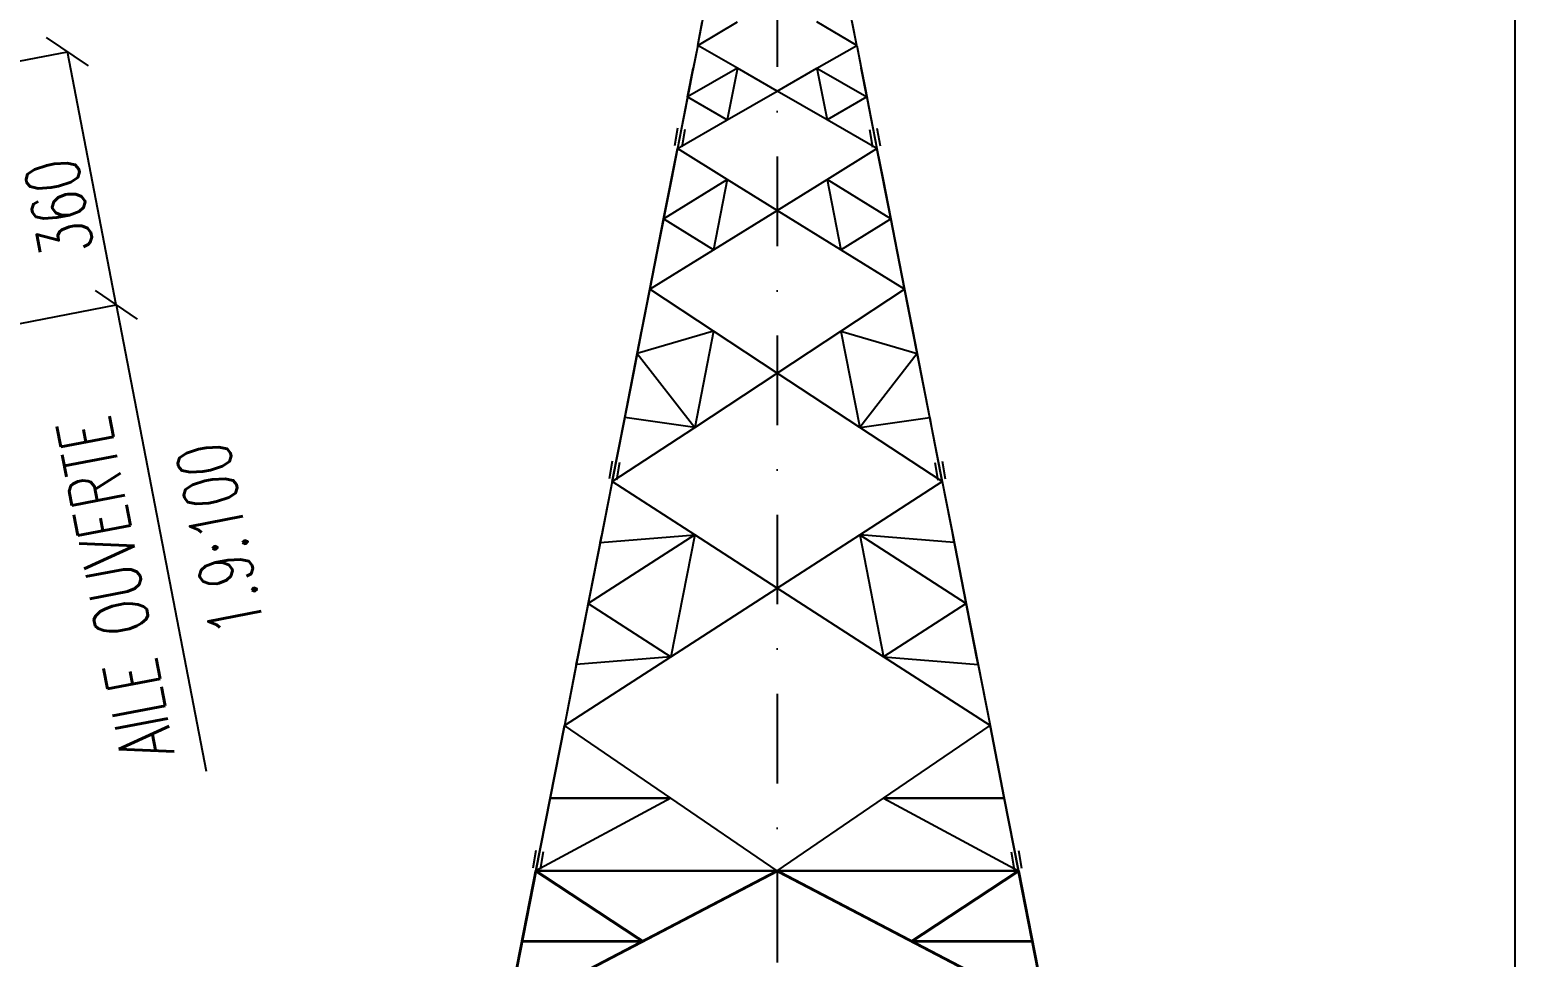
# Model space of a CAD drawing. Extents: x 550527 to 570802, y -80343 to -65993.
# Drawn here: x 568727 to 570802, y -70834 to -69539 of the extents above; entities that cross this region are included whole.
import ezdxf

# ---------------------------------------------------------------- set-up
doc = ezdxf.new("R2010")
doc.units = 0
doc.header["$LTSCALE"] = 250
doc.header["$MEASUREMENT"] = 0
doc.linetypes.add('DASHDOT', pattern=[1, 0.5, -0.25, 0, -0.25])
doc.layers.get('0').update_dxf_attribs({"linetype": 'CONTINUOUS'})
doc.layers.get('DEFPOINTS').update_dxf_attribs({"linetype": 'CONTINUOUS'})
for name, color, linetype in [('LP', 3, 'CONTINUOUS'), ('LS', 7, 'CONTINUOUS'), ('MZ', 6, 'DASHDOT')]:
    doc.layers.add(name, color=color, linetype=linetype)
doc.styles.add('RS', font='ROMANS8.shx', dxfattribs={"width": 0.7})
doc.dimstyles.new('TRATTO', dxfattribs={"dimscale": 0, "dimtxt": 75, "dimasz": 50, "dimexe": 0, "dimexo": 0, "dimgap": 10, "dimtad": 1, "dimrnd": 0.5, "dimdsep": 46, "dimtxsty": 'RS', "dimblk1": 'OBLIQUE', "dimblk2": 'OBLIQUE', "dimsah": 1, "dimcen": 0.09, "dimclrd": 2, "dimclre": 2, "dimclrt": 7, "dimadec": 0, "dimazin": 0, "dimtfac": 1, "dimtix": 1, "dimtmove": 2, "dimatfit": 3, "dimfxl": 1, "dimtolj": 1, "dimtzin": 0, "dimarcsym": 0})

# ---------------------------------------------------------------- blocks, each defined once
blk = doc.blocks.new('_OBLIQUE')
at = {"color": 0, "linetype": 'ByBlock'}
blk.add_line((-0.5, -0.5), (0.5, 0.5), dxfattribs=at)
blk = doc.blocks.new('*D202')
at = {"layer": 'DEFPOINTS', "color": 0, "transparency": 16777216}
for p in [(568780, -69569.8), (568125.9, -69695.9), (568194.1, -70049.4)]:
    blk.add_point(p, dxfattribs=at)
at = {"layer": 'LP', "color": 2, "lineweight": -2, "transparency": 16777216}
for p, q in [((568125.9, -69695.9), (568780, -69569.8)), ((568848.2, -69923.2), (568780, -69569.8)), ((568194.1, -70049.4), (568848.2, -69923.2))]:
    blk.add_line(p, q, dxfattribs=at)
at = {"layer": 'LP', "color": 2, "lineweight": -2, "transparency": 16777216, "xscale": 50, "yscale": 50, "zscale": 50}
for p, rotation in [((568780, -69569.8), 100.9154326102451), ((568848.2, -69923.2), 280.9154326102451)]:
    blk.add_blockref('_OBLIQUE', p, dxfattribs=dict(at, rotation=rotation))
at = {"layer": 'LP', "color": 7, "transparency": 16777216, "insert": (568768, -69787.1), "char_height": 75, "attachment_point": 5, "rotation": 100.9154, "style": 'RS'}
blk.add_mtext('\\A1;360', dxfattribs=at)

msp = doc.modelspace()

# ---------------------------------------------------------------- linework, layer by layer
at = {"layer": 'LP', "color": 2}
msp.add_line((568848.177, -69923.244), (568973.77, -70574.497), dxfattribs=at)
at = {"layer": 'LS', "color": 6, "ltscale": 0.01}
for p, q in [((569660.394, -69560.888), (569673.232, -69495.388)), ((569660.394, -69560.888), (569673.232, -69495.388)), ((569882.57, -69560.888), (569869.732, -69495.388)), ((569882.57, -69560.888), (569869.732, -69495.388)), ((569660.394, -69560.888), (569666.813, -69528.138)), ((569660.394, -69560.888), (569666.813, -69528.138)), ((569660.394, -69560.888), (569715.938, -69528.138)), ((569660.394, -69560.888), (569715.938, -69528.138)), ((569882.57, -69560.888), (569827.026, -69528.138)), ((569882.57, -69560.888), (569827.026, -69528.138)), ((569882.57, -69560.888), (569876.151, -69528.138)), ((569882.57, -69560.888), (569876.151, -69528.138)), ((569660.394, -69560.888), (569646.246, -69632.938)), ((569660.394, -69560.888), (569646.246, -69632.938)), ((569660.394, -69560.888), (569654.106, -69592.852)), ((569660.394, -69560.888), (569654.106, -69592.852)), ((569715.938, -69592.852), (569660.394, -69560.888)), ((569715.938, -69592.852), (569660.394, -69560.888)), ((569827.026, -69592.852), (569882.57, -69560.888)), ((569827.026, -69592.852), (569882.57, -69560.888)), ((569882.57, -69560.888), (569888.858, -69592.852)), ((569882.57, -69560.888), (569888.858, -69592.852)), ((569882.57, -69560.888), (569896.718, -69632.938)), ((569882.57, -69560.888), (569896.718, -69632.938)), ((569654.106, -69592.852), (569640.023, -69664.902)), ((569654.106, -69592.852), (569640.023, -69664.902)), ((569646.246, -69632.938), (569654.106, -69592.852)), ((569646.246, -69632.938), (569654.106, -69592.852)), ((569715.938, -69592.852), (569646.246, -69632.938)), ((569715.938, -69592.852), (569646.246, -69632.938)), ((569654.106, -69592.852), (569647.883, -69624.816)), ((569654.106, -69592.852), (569647.883, -69624.816)), ((569715.938, -69592.852), (569701.79, -69664.902)), ((569715.938, -69592.852), (569701.79, -69664.902)), ((569771.482, -69624.816), (569715.938, -69592.852)), ((569771.482, -69624.816), (569715.938, -69592.852)), ((569771.482, -69624.816), (569827.026, -69592.852)), ((569771.482, -69624.816), (569827.026, -69592.852)), ((569827.026, -69592.852), (569896.718, -69632.938)), ((569827.026, -69592.852), (569896.718, -69632.938)), ((569827.026, -69592.852), (569841.174, -69664.902)), ((569827.026, -69592.852), (569841.174, -69664.902)), ((569888.858, -69592.852), (569895.08, -69624.816)), ((569888.858, -69592.852), (569895.08, -69624.816)), ((569896.718, -69632.938), (569888.858, -69592.852)), ((569896.718, -69632.938), (569888.858, -69592.852)), ((569888.858, -69592.852), (569902.94, -69664.902)), ((569888.858, -69592.852), (569902.94, -69664.902)), ((569646.246, -69632.938), (569632.163, -69704.988)), ((569646.246, -69632.938), (569632.163, -69704.988)), ((569647.883, -69624.816), (569640.023, -69664.902)), ((569647.883, -69624.816), (569640.023, -69664.902)), ((569646.246, -69632.938), (569640.023, -69664.902)), ((569646.246, -69632.938), (569640.023, -69664.902)), ((569646.246, -69632.938), (569701.79, -69664.902)), ((569646.246, -69632.938), (569701.79, -69664.902)), ((569701.79, -69664.902), (569771.482, -69624.816)), ((569701.79, -69664.902), (569771.482, -69624.816)), ((569841.174, -69664.902), (569771.482, -69624.816)), ((569841.174, -69664.902), (569771.482, -69624.816)), ((569896.718, -69632.938), (569841.174, -69664.902)), ((569896.718, -69632.938), (569841.174, -69664.902)), ((569895.08, -69624.816), (569902.94, -69664.902)), ((569895.08, -69624.816), (569902.94, -69664.902)), ((569896.718, -69632.938), (569910.8, -69704.988)), ((569896.718, -69632.938), (569910.8, -69704.988)), ((569896.718, -69632.938), (569902.94, -69664.902)), ((569896.718, -69632.938), (569902.94, -69664.902)), ((569632.283, -69676.545), (569627.896, -69701.146)), ((569640.023, -69664.902), (569632.163, -69704.988)), ((569640.023, -69664.902), (569632.163, -69704.988)), ((569632.163, -69704.988), (569701.79, -69664.902)), ((569632.163, -69704.988), (569701.79, -69664.902)), ((569642.6, -69678.385), (569638.213, -69702.986)), ((569910.8, -69704.988), (569841.174, -69664.902)), ((569910.8, -69704.988), (569841.174, -69664.902)), ((569900.363, -69678.385), (569904.75, -69702.986)), ((569902.94, -69664.902), (569910.8, -69704.988)), ((569902.94, -69664.902), (569910.8, -69704.988)), ((569902.94, -69664.902), (569910.8, -69704.988)), ((569902.94, -69664.902), (569910.8, -69704.988)), ((569910.68, -69676.545), (569915.067, -69701.146)), ((569612.841, -69803.238), (569632.163, -69704.988)), ((569612.841, -69803.238), (569632.163, -69704.988)), ((569632.163, -69704.988), (569623.648, -69748.152)), ((569632.163, -69704.988), (569623.648, -69748.152)), ((569701.79, -69748.152), (569632.163, -69704.988)), ((569701.79, -69748.152), (569632.163, -69704.988)), ((569841.174, -69748.152), (569910.8, -69704.988)), ((569841.174, -69748.152), (569910.8, -69704.988)), ((569930.123, -69803.238), (569910.8, -69704.988)), ((569930.123, -69803.238), (569910.8, -69704.988)), ((569910.8, -69704.988), (569919.315, -69748.152)), ((569910.8, -69704.988), (569919.315, -69748.152)), ((569623.648, -69748.152), (569604.391, -69846.402)), ((569623.648, -69748.152), (569604.391, -69846.402)), ((569612.841, -69803.238), (569701.79, -69748.152)), ((569612.841, -69803.238), (569701.79, -69748.152)), ((569623.648, -69748.152), (569612.841, -69803.238)), ((569623.648, -69748.152), (569612.841, -69803.238)), ((569623.648, -69748.152), (569615.199, -69791.317)), ((569623.648, -69748.152), (569615.199, -69791.317)), ((569701.79, -69748.152), (569682.533, -69846.402)), ((569701.79, -69748.152), (569682.533, -69846.402)), ((569771.482, -69791.317), (569701.79, -69748.152)), ((569771.482, -69791.317), (569701.79, -69748.152)), ((569771.482, -69791.317), (569841.174, -69748.152)), ((569771.482, -69791.317), (569841.174, -69748.152)), ((569841.174, -69748.152), (569860.431, -69846.402)), ((569841.174, -69748.152), (569860.431, -69846.402)), ((569930.123, -69803.238), (569841.174, -69748.152)), ((569930.123, -69803.238), (569841.174, -69748.152)), ((569919.315, -69748.152), (569930.123, -69803.238)), ((569919.315, -69748.152), (569930.123, -69803.238)), ((569919.315, -69748.152), (569938.572, -69846.402)), ((569919.315, -69748.152), (569938.572, -69846.402)), ((569919.315, -69748.152), (569927.765, -69791.317)), ((569919.315, -69748.152), (569927.765, -69791.317)), ((569593.584, -69901.488), (569612.841, -69803.238)), ((569593.584, -69901.488), (569612.841, -69803.238)), ((569615.199, -69791.317), (569604.391, -69846.402)), ((569615.199, -69791.317), (569604.391, -69846.402)), ((569612.841, -69803.238), (569604.391, -69846.402)), ((569612.841, -69803.238), (569604.391, -69846.402)), ((569682.533, -69846.402), (569612.841, -69803.238)), ((569682.533, -69846.402), (569612.841, -69803.238)), ((569682.533, -69846.402), (569771.482, -69791.317)), ((569682.533, -69846.402), (569771.482, -69791.317)), ((569860.431, -69846.402), (569771.482, -69791.317)), ((569860.431, -69846.402), (569771.482, -69791.317)), ((569860.431, -69846.402), (569930.123, -69803.238)), ((569860.431, -69846.402), (569930.123, -69803.238)), ((569927.765, -69791.317), (569938.572, -69846.402)), ((569927.765, -69791.317), (569938.572, -69846.402)), ((569930.123, -69803.238), (569938.572, -69846.402)), ((569930.123, -69803.238), (569938.572, -69846.402)), ((569949.38, -69901.488), (569930.123, -69803.238)), ((569949.38, -69901.488), (569930.123, -69803.238)), ((569593.584, -69901.488), (569682.533, -69846.402)), ((569593.584, -69901.488), (569682.533, -69846.402)), ((569604.391, -69846.402), (569593.584, -69901.488)), ((569604.391, -69846.402), (569593.584, -69901.488)), ((569949.38, -69901.488), (569860.431, -69846.402)), ((569949.38, -69901.488), (569860.431, -69846.402)), ((569938.572, -69846.402), (569949.38, -69901.488)), ((569938.572, -69846.402), (569949.38, -69901.488)), ((569576.03, -69991.026), (569593.584, -69901.488)), ((569576.03, -69991.026), (569593.584, -69901.488)), ((569593.584, -69901.488), (569582.121, -69959.979)), ((569593.584, -69901.488), (569582.121, -69959.979)), ((569682.533, -69959.979), (569593.584, -69901.488)), ((569682.533, -69959.979), (569593.584, -69901.488)), ((569860.431, -69959.979), (569949.38, -69901.488)), ((569860.431, -69959.979), (569949.38, -69901.488)), ((569966.934, -69991.026), (569949.38, -69901.488)), ((569966.934, -69991.026), (569949.38, -69901.488)), ((569949.38, -69901.488), (569960.842, -69959.979)), ((569949.38, -69901.488), (569960.842, -69959.979)), ((569582.121, -69959.979), (569555.79, -70094.254)), ((569582.121, -69959.979), (569555.79, -70094.254)), ((569582.121, -69959.979), (569570.659, -70018.471)), ((569582.121, -69959.979), (569570.659, -70018.471)), ((569682.533, -69959.979), (569576.03, -69991.026)), ((569682.533, -69959.979), (569576.03, -69991.026)), ((569576.03, -69991.026), (569582.121, -69959.979)), ((569576.03, -69991.026), (569582.121, -69959.979)), ((569682.533, -69959.979), (569656.202, -70094.254)), ((569682.533, -69959.979), (569656.202, -70094.254)), ((569771.482, -70018.471), (569682.533, -69959.979)), ((569771.482, -70018.471), (569682.533, -69959.979)), ((569771.482, -70018.471), (569860.431, -69959.979)), ((569771.482, -70018.471), (569860.431, -69959.979)), ((569860.431, -69959.979), (569966.934, -69991.026)), ((569860.431, -69959.979), (569966.934, -69991.026)), ((569860.431, -69959.979), (569886.762, -70094.254)), ((569860.431, -69959.979), (569886.762, -70094.254)), ((569966.934, -69991.026), (569960.842, -69959.979)), ((569966.934, -69991.026), (569960.842, -69959.979)), ((569960.842, -69959.979), (569987.173, -70094.254)), ((569960.842, -69959.979), (569987.173, -70094.254)), ((569960.842, -69959.979), (569972.305, -70018.471)), ((569960.842, -69959.979), (569972.305, -70018.471)), ((569576.03, -69991.026), (569555.79, -70094.254)), ((569576.03, -69991.026), (569555.79, -70094.254)), ((569558.476, -70080.499), (569576.03, -69991.026)), ((569558.476, -70080.499), (569576.03, -69991.026)), ((569576.03, -69991.026), (569656.202, -70094.254)), ((569576.03, -69991.026), (569656.202, -70094.254)), ((569966.934, -69991.026), (569886.762, -70094.254)), ((569966.934, -69991.026), (569886.762, -70094.254)), ((569966.934, -69991.026), (569987.173, -70094.254)), ((569966.934, -69991.026), (569987.173, -70094.254)), ((569984.488, -70080.499), (569966.934, -69991.026)), ((569984.488, -70080.499), (569966.934, -69991.026)), ((569570.659, -70018.471), (569555.79, -70094.254)), ((569570.659, -70018.471), (569555.79, -70094.254)), ((569656.202, -70094.254), (569771.482, -70018.471)), ((569656.202, -70094.254), (569771.482, -70018.471)), ((569886.762, -70094.254), (569771.482, -70018.471)), ((569886.762, -70094.254), (569771.482, -70018.471)), ((569972.305, -70018.471), (569987.173, -70094.254)), ((569972.305, -70018.471), (569987.173, -70094.254)), ((569540.922, -70170.038), (569558.476, -70080.499)), ((569540.922, -70170.038), (569558.476, -70080.499)), ((569540.922, -70170.038), (569656.202, -70094.254)), ((569540.922, -70170.038), (569656.202, -70094.254)), ((569555.79, -70094.254), (569540.922, -70170.038)), ((569555.79, -70094.254), (569540.922, -70170.038)), ((569558.476, -70080.499), (569555.79, -70094.254)), ((569558.476, -70080.499), (569555.79, -70094.254)), ((569656.202, -70094.254), (569558.476, -70080.499)), ((569656.202, -70094.254), (569558.476, -70080.499)), ((569886.762, -70094.254), (569984.488, -70080.499)), ((569886.762, -70094.254), (569984.488, -70080.499)), ((570002.042, -70170.038), (569886.762, -70094.254)), ((570002.042, -70170.038), (569886.762, -70094.254)), ((569984.488, -70080.499), (569987.173, -70094.254)), ((569984.488, -70080.499), (569987.173, -70094.254)), ((570002.042, -70170.038), (569984.488, -70080.499)), ((570002.042, -70170.038), (569984.488, -70080.499)), ((569987.173, -70094.254), (570002.042, -70170.038)), ((569987.173, -70094.254), (570002.042, -70170.038)), ((569541.041, -70141.595), (569536.655, -70166.196)), ((569551.359, -70143.435), (569546.972, -70168.036)), ((569991.605, -70143.435), (569995.991, -70168.036)), ((570001.922, -70141.595), (570006.309, -70166.196)), ((569540.922, -70170.038), (569524.219, -70255.188)), ((569540.922, -70170.038), (569524.219, -70255.188)), ((569540.922, -70170.038), (569526.381, -70244.446)), ((569540.922, -70170.038), (569526.381, -70244.446)), ((569656.202, -70244.446), (569540.922, -70170.038)), ((569656.202, -70244.446), (569540.922, -70170.038)), ((569886.762, -70244.446), (570002.042, -70170.038)), ((569886.762, -70244.446), (570002.042, -70170.038)), ((570002.042, -70170.038), (570018.744, -70255.188)), ((570002.042, -70170.038), (570018.744, -70255.188)), ((570002.042, -70170.038), (570016.583, -70244.446)), ((570002.042, -70170.038), (570016.583, -70244.446)), ((569492.976, -70414.746), (569526.381, -70244.446)), ((569492.976, -70414.746), (569526.381, -70244.446)), ((569656.202, -70244.446), (569507.582, -70340.338)), ((569656.202, -70244.446), (569507.582, -70340.338)), ((569526.381, -70244.446), (569507.582, -70340.338)), ((569526.381, -70244.446), (569507.582, -70340.338)), ((569524.219, -70255.188), (569507.582, -70340.338)), ((569524.219, -70255.188), (569507.582, -70340.338)), ((569526.381, -70244.446), (569511.774, -70318.788)), ((569526.381, -70244.446), (569511.774, -70318.788)), ((569524.219, -70255.188), (569656.202, -70244.446)), ((569524.219, -70255.188), (569656.202, -70244.446)), ((569524.219, -70255.188), (569526.381, -70244.446)), ((569524.219, -70255.188), (569526.381, -70244.446)), ((569656.202, -70244.446), (569622.797, -70414.746)), ((569656.202, -70244.446), (569622.797, -70414.746)), ((569771.482, -70318.788), (569656.202, -70244.446)), ((569771.482, -70318.788), (569656.202, -70244.446)), ((569771.482, -70318.788), (569886.762, -70244.446)), ((569771.482, -70318.788), (569886.762, -70244.446)), ((570018.744, -70255.188), (569886.762, -70244.446)), ((570018.744, -70255.188), (569886.762, -70244.446)), ((569886.762, -70244.446), (570035.381, -70340.338)), ((569886.762, -70244.446), (570035.381, -70340.338)), ((569886.762, -70244.446), (569920.167, -70414.746)), ((569886.762, -70244.446), (569920.167, -70414.746)), ((570018.744, -70255.188), (570016.583, -70244.446)), ((570018.744, -70255.188), (570016.583, -70244.446)), ((570016.583, -70244.446), (570035.381, -70340.338)), ((570016.583, -70244.446), (570035.381, -70340.338)), ((570049.988, -70414.746), (570016.583, -70244.446)), ((570049.988, -70414.746), (570016.583, -70244.446)), ((570016.583, -70244.446), (570031.189, -70318.788)), ((570016.583, -70244.446), (570031.189, -70318.788)), ((570018.744, -70255.188), (570035.381, -70340.338)), ((570018.744, -70255.188), (570035.381, -70340.338)), ((569511.774, -70318.788), (569492.976, -70414.746)), ((569511.774, -70318.788), (569492.976, -70414.746)), ((569622.797, -70414.746), (569771.482, -70318.788)), ((569622.797, -70414.746), (569771.482, -70318.788)), ((569920.167, -70414.746), (569771.482, -70318.788)), ((569920.167, -70414.746), (569771.482, -70318.788)), ((570031.189, -70318.788), (570049.988, -70414.746)), ((570031.189, -70318.788), (570049.988, -70414.746)), ((569507.582, -70340.338), (569490.88, -70425.488)), ((569507.582, -70340.338), (569490.88, -70425.488)), ((569507.582, -70340.338), (569492.976, -70414.746)), ((569507.582, -70340.338), (569492.976, -70414.746)), ((569507.582, -70340.338), (569622.797, -70414.746)), ((569507.582, -70340.338), (569622.797, -70414.746)), ((570035.381, -70340.338), (569920.167, -70414.746)), ((570035.381, -70340.338), (569920.167, -70414.746)), ((570035.381, -70340.338), (570049.988, -70414.746)), ((570035.381, -70340.338), (570049.988, -70414.746)), ((570035.381, -70340.338), (570052.084, -70425.488)), ((570035.381, -70340.338), (570052.084, -70425.488)), ((569474.177, -70510.638), (569622.797, -70414.746)), ((569474.177, -70510.638), (569622.797, -70414.746)), ((569492.976, -70414.746), (569474.177, -70510.638)), ((569492.976, -70414.746), (569474.177, -70510.638)), ((569490.88, -70425.488), (569474.177, -70510.638)), ((569490.88, -70425.488), (569474.177, -70510.638)), ((569622.797, -70414.746), (569490.88, -70425.488)), ((569622.797, -70414.746), (569490.88, -70425.488)), ((569490.88, -70425.488), (569492.976, -70414.746)), ((569490.88, -70425.488), (569492.976, -70414.746)), ((569920.167, -70414.746), (570052.084, -70425.488)), ((569920.167, -70414.746), (570052.084, -70425.488)), ((570068.786, -70510.638), (569920.167, -70414.746)), ((570068.786, -70510.638), (569920.167, -70414.746)), ((570052.084, -70425.488), (570049.988, -70414.746)), ((570052.084, -70425.488), (570049.988, -70414.746)), ((570049.988, -70414.746), (570068.786, -70510.638)), ((570049.988, -70414.746), (570068.786, -70510.638)), ((570052.084, -70425.488), (570068.786, -70510.638)), ((570052.084, -70425.488), (570068.786, -70510.638)), ((569454.265, -70612.163), (569474.177, -70510.638)), ((569454.265, -70612.163), (569474.177, -70510.638)), ((569474.177, -70510.638), (569454.265, -70612.163)), ((569474.177, -70510.638), (569454.265, -70612.163)), ((569622.797, -70612.163), (569474.177, -70510.638)), ((569622.797, -70612.163), (569474.177, -70510.638)), ((569920.167, -70612.163), (570068.786, -70510.638)), ((569920.167, -70612.163), (570068.786, -70510.638)), ((570088.698, -70612.163), (570068.786, -70510.638)), ((570088.698, -70612.163), (570068.786, -70510.638)), ((570068.786, -70510.638), (570088.698, -70612.163)), ((570068.786, -70510.638), (570088.698, -70612.163)), ((569622.797, -70612.163), (569434.353, -70713.688)), ((569622.797, -70612.163), (569434.353, -70713.688)), ((569454.265, -70612.163), (569434.353, -70713.688)), ((569454.265, -70612.163), (569434.353, -70713.688)), ((569434.353, -70713.688), (569454.265, -70612.163)), ((569434.353, -70713.688), (569454.265, -70612.163)), ((569454.265, -70612.163), (569434.353, -70713.688)), ((569454.265, -70612.163), (569434.353, -70713.688)), ((569454.265, -70612.163), (569622.797, -70612.163)), ((569622.797, -70612.163), (569454.265, -70612.163)), ((569771.482, -70713.688), (569622.797, -70612.163)), ((569771.482, -70713.688), (569622.797, -70612.163)), ((569771.482, -70713.688), (569920.167, -70612.163)), ((569771.482, -70713.688), (569920.167, -70612.163)), ((569920.167, -70612.163), (570088.698, -70612.163)), ((570088.698, -70612.163), (569920.167, -70612.163)), ((569920.167, -70612.163), (570108.61, -70713.688)), ((569920.167, -70612.163), (570108.61, -70713.688)), ((570088.698, -70612.163), (570108.61, -70713.688)), ((570088.698, -70612.163), (570108.61, -70713.688)), ((570108.61, -70713.688), (570088.698, -70612.163)), ((570108.61, -70713.688), (570088.698, -70612.163)), ((570088.698, -70612.163), (570108.61, -70713.688)), ((570088.698, -70612.163), (570108.61, -70713.688)), ((569434.473, -70685.245), (569430.086, -70709.846)), ((569444.79, -70687.085), (569440.403, -70711.686)), ((570098.173, -70687.085), (570102.56, -70711.686)), ((570108.49, -70685.245), (570112.877, -70709.846)), ((569602.885, -70713.688), (569434.353, -70713.688)), ((569434.353, -70713.688), (569602.885, -70713.688)), ((569434.353, -70713.688), (569602.885, -70713.688)), ((569434.353, -70713.688), (569602.885, -70713.688)), ((569434.353, -70713.688), (569602.885, -70713.688)), ((569602.885, -70713.688), (569434.353, -70713.688)), ((569602.885, -70713.688), (569434.353, -70713.688)), ((569602.885, -70713.688), (569434.353, -70713.688)), ((569602.885, -70713.688), (569771.482, -70713.688)), ((569771.482, -70713.688), (569602.885, -70713.688)), ((569771.482, -70713.688), (569602.885, -70713.688)), ((569771.482, -70713.688), (569602.885, -70713.688)), ((569771.482, -70713.688), (569940.079, -70713.688)), ((569940.079, -70713.688), (569771.482, -70713.688)), ((569771.482, -70713.688), (569940.079, -70713.688)), ((569771.482, -70713.688), (569940.079, -70713.688)), ((570108.61, -70713.688), (569940.079, -70713.688)), ((569940.079, -70713.688), (570108.61, -70713.688)), ((570108.61, -70713.688), (569940.079, -70713.688)), ((570108.61, -70713.688), (569940.079, -70713.688)), ((569940.079, -70713.688), (570108.61, -70713.688)), ((570108.61, -70713.688), (569940.079, -70713.688)), ((569940.079, -70713.688), (570108.61, -70713.688))]:
    msp.add_line(p, q, dxfattribs=at)
at = {"layer": 'LS', "color": 8}
msp.add_lwpolyline([(550527.43, -65993.396), (550527.43, -80343.396), (566427.43, -80343.396), (566427.43, -78343.396), (570802.43, -78343.396), (570802.43, -65993.396), (550527.43, -65993.396)], close=True, dxfattribs=at)
at = {"layer": 'LS', "color": 3, "ltscale": 0.01, "const_width": 4}
for points in [[(569434.353, -70713.688), (569415.096, -70811.938)], [(569434.353, -70713.688), (569415.096, -70811.938)], [(569415.096, -70811.938), (569434.353, -70713.688)], [(569415.096, -70811.938), (569434.353, -70713.688)], [(569434.353, -70713.688), (569415.096, -70811.938)], [(569434.353, -70713.688), (569415.096, -70811.938)], [(569434.353, -70713.688), (569583.628, -70811.938)], [(569434.353, -70713.688), (569583.628, -70811.938)], [(569583.628, -70811.938), (569771.482, -70713.688)], [(569583.628, -70811.938), (569771.482, -70713.688)], [(569959.336, -70811.938), (569771.482, -70713.688)], [(569959.336, -70811.938), (569771.482, -70713.688)], [(570108.61, -70713.688), (569959.336, -70811.938)], [(570108.61, -70713.688), (569959.336, -70811.938)], [(570108.61, -70713.688), (570127.867, -70811.938)], [(570108.61, -70713.688), (570127.867, -70811.938)], [(570127.867, -70811.938), (570108.61, -70713.688)], [(570127.867, -70811.938), (570108.61, -70713.688)], [(570108.61, -70713.688), (570127.867, -70811.938)], [(570108.61, -70713.688), (570127.867, -70811.938)], [(569415.096, -70811.938), (569395.839, -70910.188)], [(569415.096, -70811.938), (569395.839, -70910.188)], [(569395.839, -70910.188), (569583.628, -70811.938)], [(569395.839, -70910.188), (569583.628, -70811.938)], [(569395.839, -70910.188), (569415.096, -70811.938)], [(569395.839, -70910.188), (569415.096, -70811.938)], [(569583.628, -70811.938), (569415.096, -70811.938)], [(569415.096, -70811.938), (569583.628, -70811.938)], [(570147.124, -70910.188), (569959.336, -70811.938)], [(570147.124, -70910.188), (569959.336, -70811.938)], [(570127.867, -70811.938), (569959.336, -70811.938)], [(569959.336, -70811.938), (570127.867, -70811.938)], [(570127.867, -70811.938), (570147.124, -70910.188)], [(570127.867, -70811.938), (570147.124, -70910.188)], [(570147.124, -70910.188), (570127.867, -70811.938)], [(570147.124, -70910.188), (570127.867, -70811.938)]]:
    msp.add_lwpolyline(points, dxfattribs=at)
at = {"layer": 'MZ'}
msp.add_line((569771.482, -68715.635), (569771.482, -72122.521), dxfattribs=at)

# ---------------------------------------------------------------- texts
at = {"layer": 'LP', "color": 7, "style": 'RS', "width": 0.7}
for s, p in [('AILE OUVERTE', (568929.54, -70549.237)), ('1.9:100', (569055.2, -70375.309))]:
    msp.add_text(s, height=75, rotation=100.915433, dxfattribs=at).set_placement(p)

# ---------------------------------------------------------------- dimensions: what is measured, and where the dimension line sits
at = {"layer": 'LP'}
dim = msp.add_linear_dim(base=(568780.007, -69569.757), p1=(568194.055, -70049.391), p2=(568125.885, -69695.904), angle=280.915433, dimstyle='TRATTO', override={"dimscale": 1}, dxfattribs=at)
dim.commit()
dim.dimension.update_dxf_attribs({"geometry": '*D202', "text_midpoint": (568767.989, -69787.123), "dimtype": 160})

doc.saveas('drawing.dxf')
